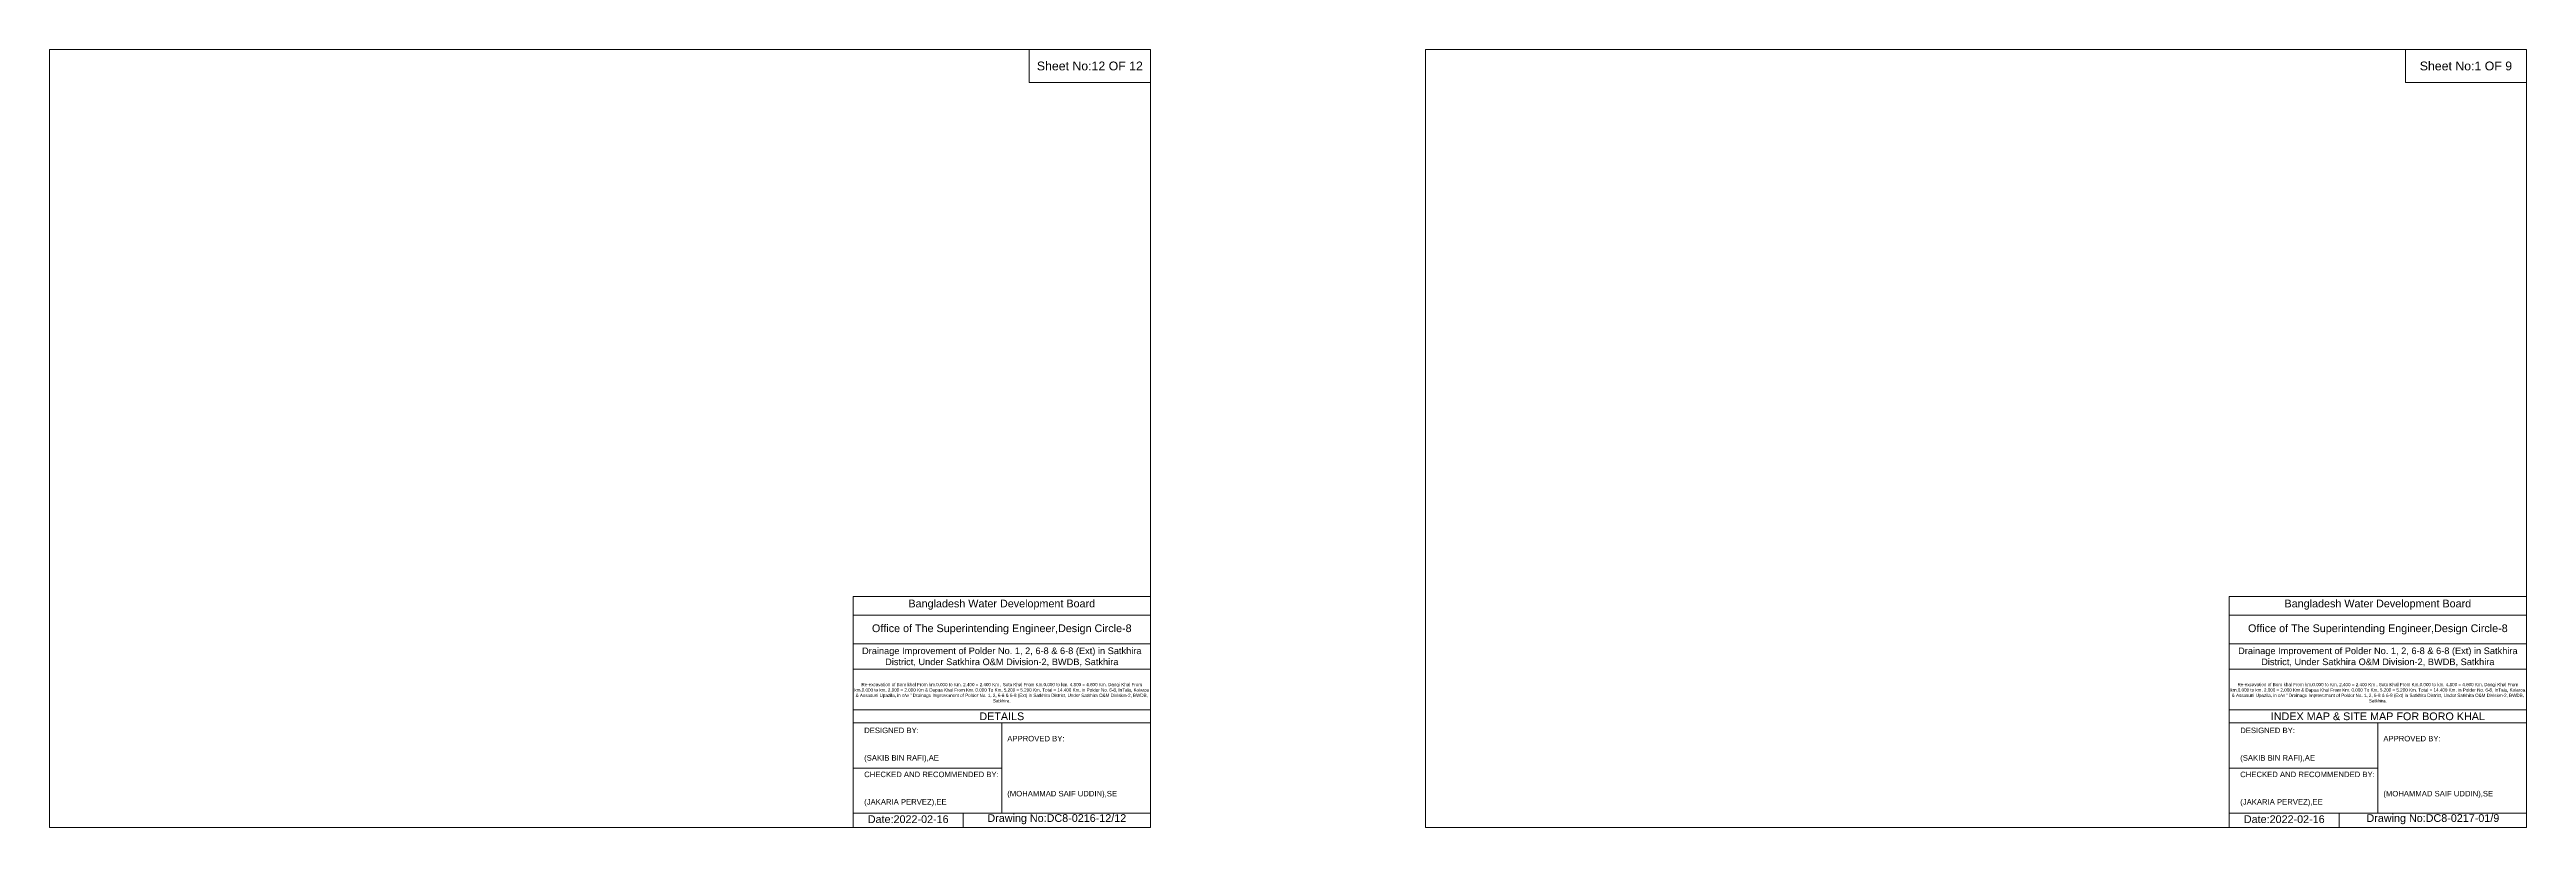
# Model space of a CAD drawing. Header units: inches. Extents: x 91000 to 538000, y -5656 to 0.
# Drawn here: x 210000 to 228000, y -5656 to 0 of the extents above; entities that cross this region are included whole.
import ezdxf

# ---------------------------------------------------------------- set-up
doc = ezdxf.new("R2010")
doc.units = ezdxf.units.IN
doc.header["$LTSCALE"] = 7
doc.header["$MEASUREMENT"] = 0
doc.layers.add('Cross Section Labels', color=7, linetype='Continuous', lineweight=9)
doc.styles.get("Standard").update_dxf_attribs({"font": 'arial.ttf'})

msp = doc.modelspace()

# ---------------------------------------------------------------- linework, layer by layer
at = {"layer": 'Cross Section Labels'}
for points in [[(210000, 0), (218000, 0), (218000, -5656), (210000, -5656)], [(217120, 0), (218000, 0), (218000, -240), (217120, -240)], [(220000, 0), (228000, 0), (228000, -5656), (220000, -5656)], [(227120, 0), (228000, 0), (228000, -240), (227120, -240)]]:
    msp.add_lwpolyline(points, close=True, dxfattribs=at)
for points in [[(215840, -5656), (215840, -3976), (218000, -3976)], [(215840, -4112), (218000, -4112)], [(225840, -5656), (225840, -3976), (228000, -3976)], [(225840, -4112), (228000, -4112)], [(215840, -4320), (218000, -4320)], [(225840, -4320), (228000, -4320)], [(215840, -4504), (218000, -4504)], [(225840, -4504), (228000, -4504)], [(215840, -4800), (218000, -4800)], [(225840, -4800), (228000, -4800)], [(215840, -4896), (218000, -4896)], [(216920, -4896), (216920, -5552)], [(225840, -4896), (228000, -4896)], [(226920, -4896), (226920, -5552)], [(215840, -5224), (216920, -5224)], [(225840, -5224), (226920, -5224)], [(215840, -5552), (218000, -5552)], [(216640, -5552), (216640, -5656)], [(225840, -5552), (228000, -5552)], [(226640, -5552), (226640, -5656)]]:
    msp.add_lwpolyline(points, dxfattribs=at)

# ---------------------------------------------------------------- texts
at = {"layer": 'Cross Section Labels', "attachment_point": 5}
for s, insert, char_height in [('Sheet No:12 OF 12', (217560, -120), 64), ('Sheet No:1 OF 9', (227560, -120), 64), ('Bangladesh Water Development Board', (216920, -4036), 56), ('Bangladesh Water Development Board', (226920, -4036), 56), ('Office of The Superintending Engineer,Design Circle-8', (216920, -4216), 56), ('Office of The Superintending Engineer,Design Circle-8', (226920, -4216), 56)]:
    msp.add_mtext(s, dxfattribs=dict(at, insert=insert, char_height=char_height))
at = {"layer": 'Cross Section Labels'}
for s, insert, char_height, width, attachment_point in [('Drainage Improvement of Polder No. 1, 2, 6-8 & 6-8 (Ext) in Satkhira District, Under Satkhira O&M Division-2, BWDB, Satkhira', (216920, -4416), 48, 2240, 5), ('Drainage Improvement of Polder No. 1, 2, 6-8 & 6-8 (Ext) in Satkhira District, Under Satkhira O&M Division-2, BWDB, Satkhira', (226920, -4416), 48, 2240, 5), ('Re-excavation of Boro khal From km.0.000 to Km. 2.400 = 2.400 Km , Soto Khal From Km.0.000 to km. 4.800 = 4.800 Km, Dangi Khal From km.0.000 to km. 2.000 = 2.000 Km & Dapua Khal From Km. 0.000 To Km. 5.200 = 5.200 Km. Total = 14.400 Km. in Polder No. 6-8, InTala, Kolaroa & Assasuni Upazila, in c/w “ Drainage Improvement of Polder No. 1, 2, 6-8 & 6-8 (Ext) in Satkhira District, Under Satkhira O&M Division-2, BWDB, Satkhira.', (216920, -4676), 23.56497918, 2160, 5), ('Re-excavation of Boro khal From km.0.000 to Km. 2.400 = 2.400 Km , Soto Khal From Km.0.000 to km. 4.800 = 4.800 Km, Dangi Khal From km.0.000 to km. 2.000 = 2.000 Km & Dapua Khal From Km. 0.000 To Km. 5.200 = 5.200 Km. Total = 14.400 Km. in Polder No. 6-8, InTala, Kolaroa & Assasuni Upazila, in c/w “ Drainage Improvement of Polder No. 1, 2, 6-8 & 6-8 (Ext) in Satkhira District, Under Satkhira O&M Division-2, BWDB, Satkhira.', (226920, -4676), 23.56497918, 2160, 5), ('DETAILS', (216920, -4848), 56, 2240, 5), ('INDEX MAP & SITE MAP FOR BORO KHAL', (226920, -4848), 56, 2240, 5), ('DESIGNED BY:^J^J^J(SAKIB BIN RAFI),AE', (215920, -5056), 40, 1120, 4), ('APPROVED BY:^J^J^J^J^J^J(MOHAMMAD SAIF UDDIN),SE', (216960, -5216), 40, 1120, 4), ('DESIGNED BY:^J^J^J(SAKIB BIN RAFI),AE', (225920, -5056), 40, 1120, 4), ('APPROVED BY:^J^J^J^J^J^J(MOHAMMAD SAIF UDDIN),SE', (226960, -5216), 40, 1120, 4), ('CHECKED AND RECOMMENDED BY:^J^J^J(JAKARIA PERVEZ),EE', (215920, -5376), 40, 1120, 4), ('CHECKED AND RECOMMENDED BY:^J^J^J(JAKARIA PERVEZ),EE', (225920, -5376), 40, 1120, 4), ('Date:2022-02-16', (216240, -5596), 56, 1120, 5), ('Drawing No:DC8-0216-12/12', (217320, -5596), 56, 1760, 5), ('Date:2022-02-16', (226240, -5596), 56, 1120, 5), ('Drawing No:DC8-0217-01/9', (227320, -5596), 56, 1760, 5)]:
    msp.add_mtext(s, dxfattribs=dict(at, insert=insert, char_height=char_height, width=width, attachment_point=attachment_point))

doc.saveas('drawing.dxf')
